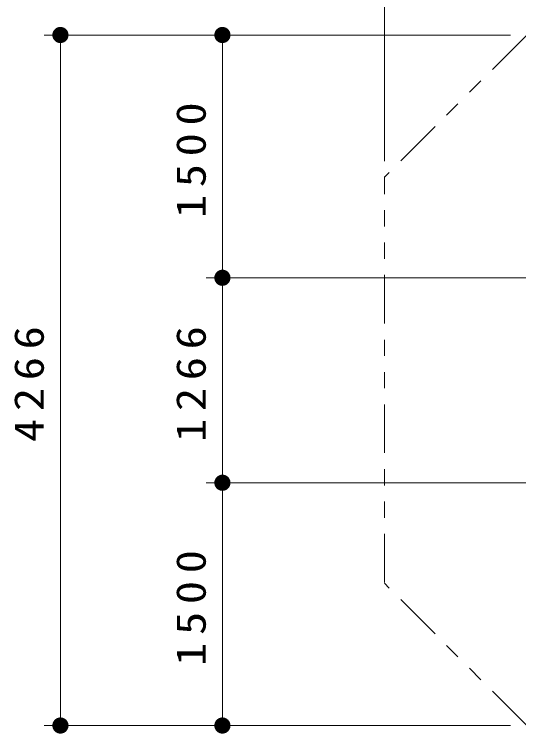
# Model space of a CAD drawing. Units: millimetres on the paper, with parts at other scales. Extents: x -365 to 0, y -26 to 257.
# Drawn here: x -87.25 to -56.12, y 184.26 to 228.69 of the extents above; entities that cross this region are included whole.
import ezdxf

# ---------------------------------------------------------------- set-up
doc = ezdxf.new("R2010")
doc.units = ezdxf.units.MM
doc.linetypes.add('USER3', pattern=[8, 3, -1, 1, -1, 1, -1])
doc.layers.add('1_100', color=7, linetype='Continuous', lineweight=13)
doc.styles.add('ＭＳ ゴシック', font='')
doc.styles.get('ＭＳ ゴシック').set_extended_font_data('MS Gothic')

# ---------------------------------------------------------------- blocks, each defined once
blk = doc.blocks.new('filled_dot')
at = {"color": 0, "linetype": 'Continuous', "lineweight": -2, "const_width": 1.25}
blk.add_lwpolyline([(-0.625, 0, 1), (0.625, 0, 1)], format="xyb", close=True, dxfattribs=at)

msp = doc.modelspace()

# ---------------------------------------------------------------- linework, layer by layer
at = {"layer": '1_100'}
for p, q in [((-64.41, 219.68), (-64.41, 248.421)), ((-64.41, 219.634), (-64.41, 238.421)), ((-56.624, 227.421), (-85.41, 227.421)), ((-84.41, 184.756), (-84.41, 227.421)), ((-56.624, 227.421), (-75.41, 227.421)), ((-74.41, 212.421), (-74.41, 227.421)), ((-49.025, 212.421), (-75.41, 212.421)), ((-74.41, 199.756), (-74.41, 212.421)), ((-49.025, 199.756), (-75.41, 199.756)), ((-74.41, 184.756), (-74.41, 199.756)), ((-56.624, 184.756), (-85.41, 184.756)), ((-56.624, 184.756), (-75.41, 184.756))]:
    msp.add_line(p, q, dxfattribs=at)
at = {"layer": '1_100', "linetype": 'USER3'}
for p, q in [((-55.624, 227.421), (-64.41, 218.634)), ((-64.41, 193.595), (-64.41, 218.68)), ((-55.624, 184.756), (-64.41, 193.543))]:
    msp.add_line(p, q, dxfattribs=at)

# ---------------------------------------------------------------- block references
at = {"layer": '1_100', "xscale": 0.4, "yscale": 0.4}
for p, rotation in [((-84.41, 227.421), 270), ((-74.41, 227.421), 270), ((-74.41, 212.421), 270), ((-74.41, 212.421), 90), ((-74.41, 199.756), 270), ((-74.41, 199.756), 90), ((-84.41, 184.756), 90), ((-74.41, 184.756), 90)]:
    msp.add_blockref('filled_dot', p, dxfattribs=dict(at, rotation=rotation))

# ---------------------------------------------------------------- texts
at = {"layer": '1_100', "char_height": 1.833, "attachment_point": 8, "rotation": 90, "style": 'ＭＳ ゴシック'}
for s, insert in [('\\T1.33;\\W1.15;1500', (-75.41, 219.921)), ('\\T1.33;\\W1.15;4266', (-85.41, 206.088)), ('\\T1.33;\\W1.15;1266', (-75.41, 206.088)), ('\\T1.33;\\W1.15;1500', (-75.41, 192.256))]:
    msp.add_mtext(s, dxfattribs=dict(at, insert=insert))

doc.saveas('drawing.dxf')
